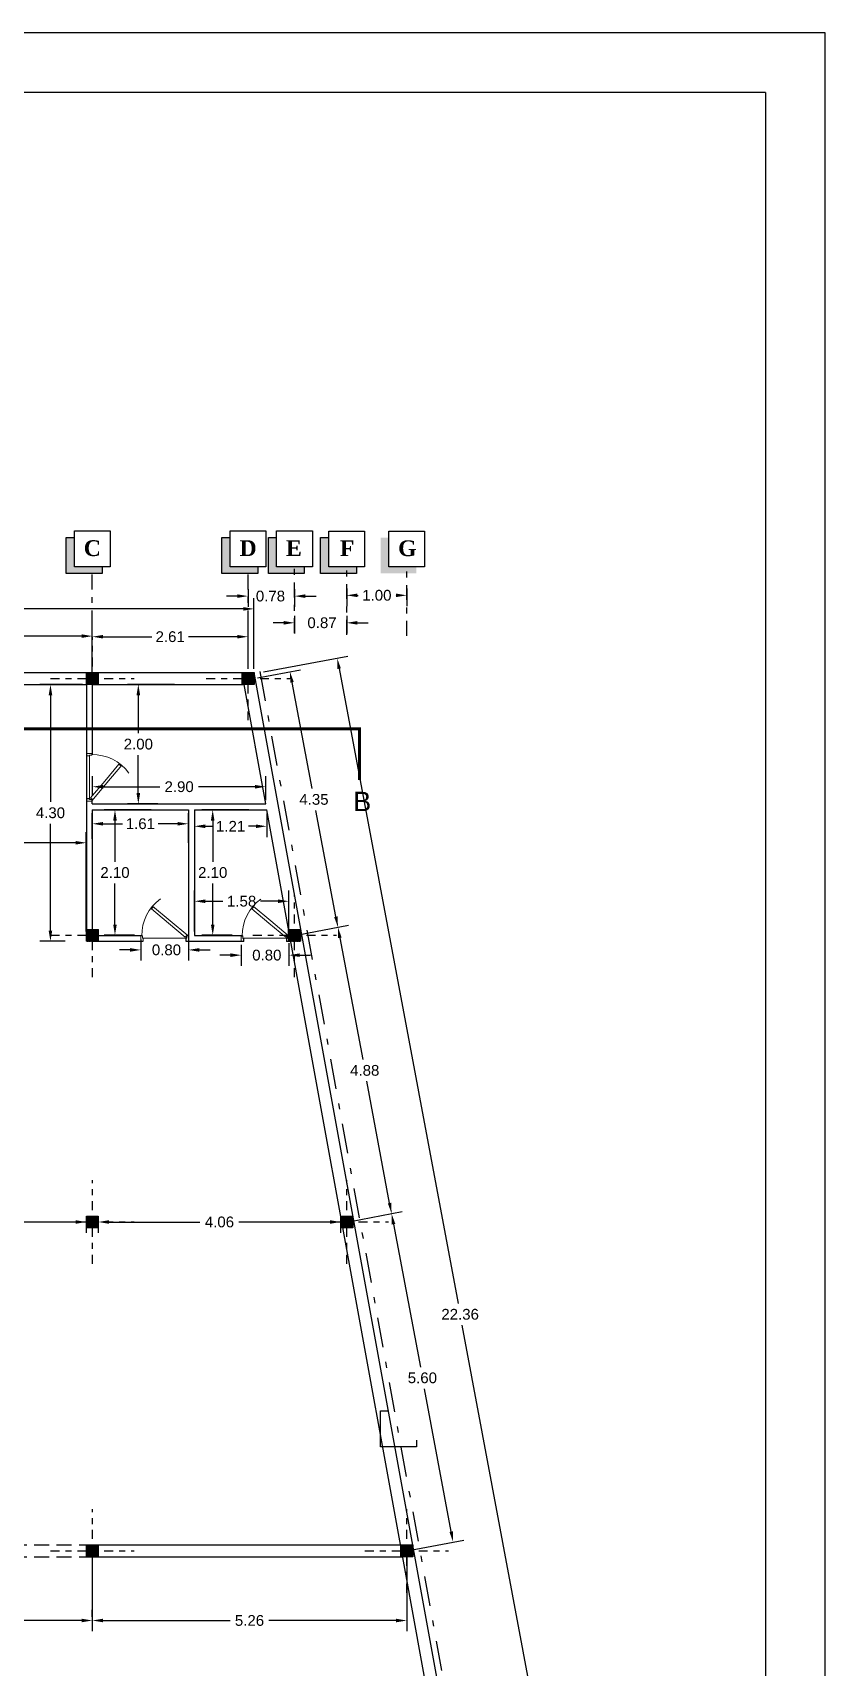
# Model space of a CAD drawing. Header units: metres. Extents: x 118 to 385, y 94 to 136.
# Drawn here: x 226.98 to 240.25, y 108.32 to 135.69 of the extents above; entities that cross this region are included whole.
import ezdxf
from ezdxf.enums import TextEntityAlignment as Align

# ---------------------------------------------------------------- set-up
doc = ezdxf.new("R2010")
doc.units = ezdxf.units.M
doc.header["$MEASUREMENT"] = 0
for name, pattern in [('ACAD_ISO02W100', [15, 12, -3]), ('ACAD_ISO10W100', [18, 12, -3, 0, -3]), ('DASHDOT', [1, 0.5, -0.25, 0, -0.25]), ('HIDDEN', [0.375, 0.25, -0.125])]:
    doc.linetypes.add(name, pattern=pattern)
doc.layers.add('13', color=13, linetype='Continuous', lineweight=9)
doc.layers.add('Mobleman', color=8, linetype='Continuous', lineweight=9)
for name, color, linetype in [('AX bandi', 253, 'Continuous'), ('Dimention', 8, 'Continuous'), ('Engheta', 1, 'DASHDOT'), ('Sotoon', 8, 'Continuous')]:
    doc.layers.add(name, color=color, linetype=linetype)
doc.styles.add('77', font='swiss.ttf')
doc.styles.add('my number', font='timesbd.ttf')
doc.styles.get("Standard").update_dxf_attribs({"font": 'arial.ttf'})
doc.dimstyles.get("Standard").update_dxf_attribs({"dimtxt": 0.18, "dimasz": 0.18, "dimexe": 0.18, "dimexo": 0.0625, "dimgap": 0.09, "dimtad": 0, "dimtih": 1, "dimtoh": 1, "dimdec": 4, "dimzin": 0, "dimdsep": 46, "dimtxsty": 'Standard', "dimcen": 0.09, "dimadec": 0, "dimazin": 0, "dimtfac": 1, "dimtdec": 4, "dimtofl": 0, "dimtmove": 0, "dimatfit": 3, "dimfxl": 1, "dimtolj": 1, "dimtzin": 0, "dimarcsym": 0})

# ---------------------------------------------------------------- blocks, each defined once
blk = doc.blocks.new('*D287')
at = {"layer": 'Defpoints', "color": 0, "transparency": 16777216}
for p in [(230.688, 126.041), (216.886, 124.975), (230.688, 124.975)]:
    blk.add_point(p, dxfattribs=at)
at = {"layer": 'Dimention', "color": 0, "lineweight": -2, "transparency": 16777216}
for p, q in [((216.886, 125.037), (216.886, 126.221)), ((230.688, 125.037), (230.688, 126.221)), ((217.066, 126.041), (223.402, 126.041)), ((230.508, 126.041), (224.172, 126.041))]:
    blk.add_line(p, q, dxfattribs=at)
at = {"layer": 'Dimention', "color": 0, "transparency": 16777216}
for points in [[(217.066, 126.071), (217.066, 126.011), (216.886, 126.041)], [(230.508, 126.071), (230.508, 126.011), (230.688, 126.041)]]:
    blk.add_solid(points, dxfattribs=at)
at = {"layer": 'Dimention', "color": 0, "transparency": 16777216, "insert": (223.787, 126.041), "char_height": 0.18, "attachment_point": 5}
blk.add_mtext('\\A1;13.80', dxfattribs=at)
blk = doc.blocks.new('*D289')
at = {"layer": 'Defpoints', "color": 0, "transparency": 16777216}
for p in [(227.982, 125.585), (227.982, 125.058), (222.785, 124.81)]:
    blk.add_point(p, dxfattribs=at)
at = {"layer": 'Dimention', "color": 0, "lineweight": -2, "transparency": 16777216}
for p, q in [((222.785, 124.872), (222.785, 125.765)), ((227.982, 125.12), (227.982, 125.765)), ((222.965, 125.585), (224.703, 125.585)), ((227.802, 125.585), (225.35, 125.585))]:
    blk.add_line(p, q, dxfattribs=at)
at = {"layer": 'Dimention', "color": 0, "transparency": 16777216}
for points in [[(222.965, 125.615), (222.965, 125.555), (222.785, 125.585)], [(227.802, 125.615), (227.802, 125.555), (227.982, 125.585)]]:
    blk.add_solid(points, dxfattribs=at)
at = {"layer": 'Dimention', "color": 0, "transparency": 16777216, "insert": (225.027, 125.585), "char_height": 0.18, "attachment_point": 5}
blk.add_mtext('\\A1;5.20', dxfattribs=at)
blk = doc.blocks.new('*D290')
at = {"layer": 'Defpoints', "color": 0, "transparency": 16777216}
for p in [(230.588, 125.575), (230.588, 124.975), (227.982, 124.81)]:
    blk.add_point(p, dxfattribs=at)
at = {"layer": 'Dimention', "color": 0, "lineweight": -2, "transparency": 16777216}
for p, q in [((227.982, 124.872), (227.982, 125.755)), ((230.588, 125.037), (230.588, 125.755)), ((228.162, 125.575), (228.977, 125.575)), ((230.408, 125.575), (229.593, 125.575))]:
    blk.add_line(p, q, dxfattribs=at)
at = {"layer": 'Dimention', "color": 0, "transparency": 16777216}
for points in [[(228.162, 125.605), (228.162, 125.545), (227.982, 125.575)], [(230.408, 125.605), (230.408, 125.545), (230.588, 125.575)]]:
    blk.add_solid(points, dxfattribs=at)
at = {"layer": 'Dimention', "color": 0, "transparency": 16777216, "insert": (229.285, 125.575), "char_height": 0.18, "attachment_point": 5}
blk.add_mtext('\\A1;2.61', dxfattribs=at)
blk = doc.blocks.new('AX')
at = {"linetype": 'Continuous'}
h = blk.add_hatch(dxfattribs=at)
h.set_pattern_fill('DOTS', color=256, scale=0.35, style=0)
h.paths.add_polyline_path([(-0.1, 0.1), (-0.1, 0), (0, 0), (0, 0.1)])
h.paths.add_polyline_path([(0, 0.1), (0, 0), (0.1, 0), (0.1, 0.1)])
h.paths.add_polyline_path([(0, 0), (0, -0.1), (0.1, -0.1), (0.1, 0)])
h.paths.add_polyline_path([(-0.1, 0), (-0.1, -0.1), (0, -0.1), (0, 0)])
h = blk.add_hatch(color=256)
h.paths.add_polyline_path([(0.1, 0), (0, 0), (0, -0.1), (0.1, -0.1)])
h.paths.add_polyline_path([(0.1, 0.1), (0, 0.1), (0, 0), (0.1, 0)])
h.paths.add_polyline_path([(0, 0.1), (-0.1, 0.1), (-0.1, 0), (0, 0)])
h.paths.add_polyline_path([(0, 0), (-0.1, 0), (-0.1, -0.1), (0, -0.1)])
at = {"color": 0, "linetype": 'DASHDOT', "ltscale": 0.3}
for p, q in [((0, -0.7), (0, 0.7)), ((-0.7, 0), (0.7, 0))]:
    blk.add_line(p, q, dxfattribs=at)
at = {"color": 0, "linetype": 'Continuous'}
blk.add_lwpolyline([(-0.1, 0.1), (0.1, 0.1), (0.1, -0.1), (-0.1, -0.1), (-0.1, 0.1)], dxfattribs=at)
blk = doc.blocks.new('AAAA')
at = {"linetype": 'Continuous'}
h = blk.add_hatch(color=256, dxfattribs=at)
h.paths.add_polyline_path([(0.577, 0.465), (0.577, 0.531), (0.51, 0.531), (0.51, 0.465)])
h.paths.add_polyline_path([(0.643, 0.465), (0.643, 0.531), (0.577, 0.531), (0.577, 0.465)])
h.paths.add_polyline_path([(0.577, 0.465), (0.577, 0.398), (0.643, 0.398), (0.643, 0.465)])
h.paths.add_polyline_path([(0.577, 0.465), (0.51, 0.465), (0.51, 0.398), (0.577, 0.398)])
at = {"linetype": 'ACAD_ISO02W100', "xscale": 0.6666, "yscale": 0.6666, "zscale": 0.6666}
blk.add_blockref('AX', (0.577, 0.465), dxfattribs=at)
blk = doc.blocks.new('door80')
at = {"color": 0, "linetype": 'Continuous'}
for p, q in [((-0.593581, 0.573519), (-0.61896, 0.543274)), ((-0.606346, 0.58423), (-0.593581, 0.573519)), ((-0.305644, 0.342533), (-0.601094, 0.590445)), ((-0.61896, 0.543274), (-0.336253, 0.306055)), ((-0.336253, 0.306055), (-0.053546, 0.068835)), ((-0.013818, 0.097661), (-0.305644, 0.342533)), ((-0.053546, 0.068835), (-0.028167, 0.099081)), ((-0.028167, 0.099081), (-0.019048, 0.091429)), ((-0.019048, 0.091429), (-0.013818, 0.097661))]:
    blk.add_line(p, q, dxfattribs=at)
at = {"color": 0}
blk.add_line((-0.757143, 0.051946), (-0.042857, 0.051946), dxfattribs=at)
at = {"color": 0, "linetype": 'Continuous'}
for points in [[(-0.757143, 0.051946), (-0.757143, 0), (-0.8, 0), (-0.8, 0.091429), (-0.769048, 0.091429), (-0.769048, 0.051946)], [(-0.759048, 0.050041), (-0.759048, 0.001905), (-0.798095, 0.001905), (-0.798095, 0.089524), (-0.770952, 0.089524), (-0.770952, 0.050041)], [(-0.042857, 0.051946), (-0.042857, 0), (0, 0), (0, 0.091429), (-0.030952, 0.091429), (-0.030952, 0.051946)], [(-0.040952, 0.050041), (-0.040952, 0.001905), (-0.001905, 0.001905), (-0.001905, 0.089524), (-0.029048, 0.089524), (-0.029048, 0.050041)]]:
    blk.add_lwpolyline(points, close=True, dxfattribs=at)
blk.add_arc((-0.030525, 0.102962), 0.750459, 125.995317, 180.880619, dxfattribs=at)
blk = doc.blocks.new('*D296')
at = {"layer": 'Defpoints', "color": 0, "transparency": 16777216}
for p in [(222.785, 109.677), (227.982, 109.102), (227.982, 109.102)]:
    blk.add_point(p, dxfattribs=at)
at = {"layer": 'Dimention', "color": 0, "lineweight": -2, "transparency": 16777216}
for p, q in [((222.785, 109.614), (222.785, 108.922)), ((227.982, 109.165), (227.982, 109.282)), ((222.965, 109.102), (225.419, 109.102)), ((227.802, 109.102), (226.066, 109.102))]:
    blk.add_line(p, q, dxfattribs=at)
at = {"layer": 'Dimention', "color": 0, "transparency": 16777216}
for points in [[(222.965, 109.132), (222.965, 109.072), (222.785, 109.102)], [(227.802, 109.132), (227.802, 109.072), (227.982, 109.102)]]:
    blk.add_solid(points, dxfattribs=at)
at = {"layer": 'Dimention', "color": 0, "transparency": 16777216, "insert": (225.742, 109.102), "char_height": 0.18, "attachment_point": 5}
blk.add_mtext('\\A1;5.20', dxfattribs=at)
blk = doc.blocks.new('*D297')
at = {"layer": 'Defpoints', "color": 0, "transparency": 16777216}
for p in [(230.686, 124.875), (232.093, 120.711), (231.367, 120.575)]:
    blk.add_point(p, dxfattribs=at)
at = {"layer": 'Dimention', "color": 0, "lineweight": -2, "transparency": 16777216}
for p, q in [((230.747, 124.886), (231.468, 125.021)), ((231.324, 124.811), (231.658, 123.032)), ((232.06, 120.888), (231.726, 122.668)), ((231.429, 120.586), (232.27, 120.744))]:
    blk.add_line(p, q, dxfattribs=at)
at = {"layer": 'Dimention', "color": 0, "transparency": 16777216}
for points in [[(231.354, 124.817), (231.295, 124.806), (231.291, 124.988)], [(232.089, 120.893), (232.03, 120.882), (232.093, 120.711)]]:
    blk.add_solid(points, dxfattribs=at)
at = {"layer": 'Dimention', "color": 0, "transparency": 16777216, "insert": (231.692, 122.85), "char_height": 0.18, "attachment_point": 5}
blk.add_mtext('\\A1;4.35', dxfattribs=at)
blk = doc.blocks.new('*D298')
at = {"layer": 'Defpoints', "color": 0, "transparency": 16777216}
for p in [(232.24, 115.775), (234.022, 110.413), (233.245, 110.268)]:
    blk.add_point(p, dxfattribs=at)
at = {"layer": 'Dimention', "color": 0, "lineweight": -2, "transparency": 16777216}
for p, q in [((232.301, 115.786), (233.168, 115.949)), ((233.024, 115.739), (233.473, 113.346)), ((233.989, 110.59), (233.541, 112.983)), ((233.306, 110.279), (234.199, 110.446))]:
    blk.add_line(p, q, dxfattribs=at)
at = {"layer": 'Dimention', "color": 0, "transparency": 16777216}
for points in [[(233.054, 115.744), (232.995, 115.733), (232.991, 115.916)], [(234.019, 110.596), (233.96, 110.585), (234.022, 110.413)]]:
    blk.add_solid(points, dxfattribs=at)
at = {"layer": 'Dimention', "color": 0, "transparency": 16777216, "insert": (233.507, 113.165), "char_height": 0.18, "attachment_point": 5}
blk.add_mtext('\\A1;5.60', dxfattribs=at)
blk = doc.blocks.new('*D299')
at = {"layer": 'Defpoints', "color": 0, "transparency": 16777216}
for p in [(230.786, 124.975), (236.199, 103.24), (234.786, 102.975)]:
    blk.add_point(p, dxfattribs=at)
at = {"layer": 'Dimention', "color": 0, "lineweight": -2, "transparency": 16777216}
for p, q in [((230.847, 124.986), (232.257, 125.251)), ((232.113, 125.041), (234.105, 114.411)), ((236.165, 103.417), (234.173, 114.047)), ((234.847, 102.986), (236.376, 103.273))]:
    blk.add_line(p, q, dxfattribs=at)
at = {"layer": 'Dimention', "color": 0, "transparency": 16777216}
for points in [[(232.143, 125.046), (232.084, 125.035), (232.08, 125.217)], [(236.195, 103.422), (236.136, 103.411), (236.199, 103.24)]]:
    blk.add_solid(points, dxfattribs=at)
at = {"layer": 'Dimention', "color": 0, "transparency": 16777216, "insert": (234.139, 114.229), "char_height": 0.18, "attachment_point": 5}
blk.add_mtext('\\A1;22.36', dxfattribs=at)
blk = doc.blocks.new('*D301')
at = {"layer": 'Defpoints', "color": 0, "transparency": 16777216}
for p in [(231.367, 120.575), (232.991, 115.916), (232.24, 115.775)]:
    blk.add_point(p, dxfattribs=at)
at = {"layer": 'Dimention', "color": 0, "lineweight": -2, "transparency": 16777216}
for p, q in [((231.429, 120.586), (232.27, 120.744)), ((232.126, 120.534), (232.508, 118.495)), ((232.958, 116.093), (232.576, 118.131)), ((232.301, 115.786), (233.168, 115.949))]:
    blk.add_line(p, q, dxfattribs=at)
at = {"layer": 'Dimention', "color": 0, "transparency": 16777216}
for points in [[(232.155, 120.54), (232.096, 120.528), (232.093, 120.711)], [(232.988, 116.098), (232.929, 116.087), (232.991, 115.916)]]:
    blk.add_solid(points, dxfattribs=at)
at = {"layer": 'Dimention', "color": 0, "transparency": 16777216, "insert": (232.542, 118.313), "char_height": 0.18, "attachment_point": 5}
blk.add_mtext('\\A1;4.88', dxfattribs=at)
blk = doc.blocks.new('*D302')
at = {"layer": 'Defpoints', "color": 0, "transparency": 16777216}
for p in [(232.24, 126.448), (233.245, 126.448), (233.245, 126.268)]:
    blk.add_point(p, dxfattribs=at)
at = {"layer": 'Dimention', "color": 0, "lineweight": -2, "transparency": 16777216}
for p, q in [((232.24, 126.385), (232.24, 126.088)), ((232.42, 126.268), (232.43, 126.268)), ((233.065, 126.268), (233.06, 126.268)), ((233.245, 126.385), (233.245, 126.088))]:
    blk.add_line(p, q, dxfattribs=at)
at = {"layer": 'Dimention', "color": 0, "transparency": 16777216}
for points in [[(232.42, 126.298), (232.42, 126.238), (232.24, 126.268)], [(233.065, 126.298), (233.065, 126.238), (233.245, 126.268)]]:
    blk.add_solid(points, dxfattribs=at)
at = {"layer": 'Dimention', "color": 0, "transparency": 16777216, "insert": (232.745, 126.268), "char_height": 0.18, "attachment_point": 5}
blk.add_mtext('\\A1;1.00', dxfattribs=at)
blk = doc.blocks.new('*D303')
at = {"layer": 'Defpoints', "color": 0, "transparency": 16777216}
for p in [(231.367, 125.988), (232.24, 125.988), (232.24, 125.808)]:
    blk.add_point(p, dxfattribs=at)
at = {"layer": 'Dimention', "color": 0, "lineweight": -2, "transparency": 16777216}
for p, q in [((231.367, 125.925), (231.367, 125.628)), ((232.24, 125.925), (232.24, 125.628)), ((231.187, 125.808), (231.007, 125.808)), ((232.42, 125.808), (232.6, 125.808))]:
    blk.add_line(p, q, dxfattribs=at)
at = {"layer": 'Dimention', "color": 0, "transparency": 16777216}
for points in [[(231.187, 125.838), (231.187, 125.778), (231.367, 125.808)], [(232.42, 125.838), (232.42, 125.778), (232.24, 125.808)]]:
    blk.add_solid(points, dxfattribs=at)
at = {"layer": 'Dimention', "color": 0, "transparency": 16777216, "insert": (231.827, 125.808), "char_height": 0.18, "attachment_point": 5}
blk.add_mtext('\\A1;0.87', dxfattribs=at)
blk = doc.blocks.new('*D304')
at = {"layer": 'Defpoints', "color": 0, "transparency": 16777216}
for p in [(230.588, 126.435), (231.367, 126.435), (231.367, 126.255)]:
    blk.add_point(p, dxfattribs=at)
at = {"layer": 'Dimention', "color": 0, "lineweight": -2, "transparency": 16777216}
for p, q in [((230.408, 126.255), (230.228, 126.255)), ((230.588, 126.373), (230.588, 126.075)), ((231.367, 126.373), (231.367, 126.075)), ((231.547, 126.255), (231.727, 126.255))]:
    blk.add_line(p, q, dxfattribs=at)
at = {"layer": 'Dimention', "color": 0, "transparency": 16777216}
for points in [[(230.408, 126.285), (230.408, 126.225), (230.588, 126.255)], [(231.547, 126.285), (231.547, 126.225), (231.367, 126.255)]]:
    blk.add_solid(points, dxfattribs=at)
at = {"layer": 'Dimention', "color": 0, "transparency": 16777216, "insert": (230.964, 126.255), "char_height": 0.18, "attachment_point": 5}
blk.add_mtext('\\A1;0.78', dxfattribs=at)
blk = doc.blocks.new('*D305')
at = {"layer": 'Defpoints', "color": 0, "transparency": 16777216}
for p in [(227.982, 110.127), (233.245, 110.268), (233.245, 109.102)]:
    blk.add_point(p, dxfattribs=at)
at = {"layer": 'Dimention', "color": 0, "lineweight": -2, "transparency": 16777216}
for p, q in [((227.982, 110.064), (227.982, 108.922)), ((233.245, 110.205), (233.245, 108.922)), ((228.162, 109.102), (230.29, 109.102)), ((233.065, 109.102), (230.937, 109.102))]:
    blk.add_line(p, q, dxfattribs=at)
at = {"layer": 'Dimention', "color": 0, "transparency": 16777216}
for points in [[(228.162, 109.132), (228.162, 109.072), (227.982, 109.102)], [(233.065, 109.132), (233.065, 109.072), (233.245, 109.102)]]:
    blk.add_solid(points, dxfattribs=at)
at = {"layer": 'Dimention', "color": 0, "transparency": 16777216, "insert": (230.613, 109.102), "char_height": 0.18, "attachment_point": 5}
blk.add_mtext('\\A1;5.26', dxfattribs=at)
blk = doc.blocks.new('*D310')
at = {"layer": 'Defpoints', "color": 0, "transparency": 16777216}
for p in [(230.884, 123.063), (227.985, 122.853), (230.884, 122.776)]:
    blk.add_point(p, dxfattribs=at)
at = {"layer": 'Dimention', "color": 0, "lineweight": -2, "transparency": 16777216}
for p, q in [((227.985, 122.915), (227.985, 123.243)), ((230.884, 122.838), (230.884, 123.243)), ((228.165, 123.063), (229.11, 123.063)), ((230.704, 123.063), (229.76, 123.063))]:
    blk.add_line(p, q, dxfattribs=at)
at = {"layer": 'Dimention', "color": 0, "transparency": 16777216}
for points in [[(228.165, 123.093), (228.165, 123.033), (227.985, 123.063)], [(230.704, 123.093), (230.704, 123.033), (230.884, 123.063)]]:
    blk.add_solid(points, dxfattribs=at)
at = {"layer": 'Dimention', "color": 0, "transparency": 16777216, "insert": (229.435, 123.063), "char_height": 0.18, "attachment_point": 5}
blk.add_mtext('\\A1;2.90', dxfattribs=at)
blk = doc.blocks.new('*D311')
at = {"layer": 'Defpoints', "color": 0, "transparency": 16777216}
for p in [(229.591, 122.443), (227.981, 122.13), (229.591, 122.063)]:
    blk.add_point(p, dxfattribs=at)
at = {"layer": 'Dimention', "color": 0, "lineweight": -2, "transparency": 16777216}
for p, q in [((227.981, 122.193), (227.981, 122.623)), ((229.591, 122.125), (229.591, 122.623)), ((228.161, 122.443), (228.488, 122.443)), ((229.411, 122.443), (229.084, 122.443))]:
    blk.add_line(p, q, dxfattribs=at)
at = {"layer": 'Dimention', "color": 0, "transparency": 16777216}
for points in [[(228.161, 122.473), (228.161, 122.413), (227.981, 122.443)], [(229.411, 122.473), (229.411, 122.413), (229.591, 122.443)]]:
    blk.add_solid(points, dxfattribs=at)
at = {"layer": 'Dimention', "color": 0, "transparency": 16777216, "insert": (228.786, 122.443), "char_height": 0.18, "attachment_point": 5}
blk.add_mtext('\\A1;1.61', dxfattribs=at)
blk = doc.blocks.new('*D312')
at = {"layer": 'Defpoints', "color": 0, "transparency": 16777216}
for p in [(229.691, 122.676), (230.902, 122.676), (230.902, 122.401)]:
    blk.add_point(p, dxfattribs=at)
at = {"layer": 'Dimention', "color": 0, "lineweight": -2, "transparency": 16777216}
for p, q in [((229.691, 122.613), (229.691, 122.221)), ((229.871, 122.401), (229.999, 122.401)), ((230.722, 122.401), (230.595, 122.401)), ((230.902, 122.613), (230.902, 122.221))]:
    blk.add_line(p, q, dxfattribs=at)
at = {"layer": 'Dimention', "color": 0, "transparency": 16777216}
for points in [[(229.871, 122.431), (229.871, 122.371), (229.691, 122.401)], [(230.722, 122.431), (230.722, 122.371), (230.902, 122.401)]]:
    blk.add_solid(points, dxfattribs=at)
at = {"layer": 'Dimention', "color": 0, "transparency": 16777216, "insert": (230.297, 122.401), "char_height": 0.18, "attachment_point": 5}
blk.add_mtext('\\A1;1.21', dxfattribs=at)
blk = doc.blocks.new('*D313')
at = {"layer": 'Defpoints', "color": 0, "transparency": 16777216}
for p in [(231.27, 121.146), (229.691, 120.576), (231.27, 120.563)]:
    blk.add_point(p, dxfattribs=at)
at = {"layer": 'Dimention', "color": 0, "lineweight": -2, "transparency": 16777216}
for p, q in [((229.691, 120.638), (229.691, 121.326)), ((231.27, 120.626), (231.27, 121.326)), ((229.871, 121.146), (230.165, 121.146)), ((231.09, 121.146), (230.796, 121.146))]:
    blk.add_line(p, q, dxfattribs=at)
at = {"layer": 'Dimention', "color": 0, "transparency": 16777216}
for points in [[(229.871, 121.176), (229.871, 121.116), (229.691, 121.146)], [(231.09, 121.176), (231.09, 121.116), (231.27, 121.146)]]:
    blk.add_solid(points, dxfattribs=at)
at = {"layer": 'Dimention', "color": 0, "transparency": 16777216, "insert": (230.481, 121.146), "char_height": 0.18, "attachment_point": 5}
blk.add_mtext('\\A1;1.58', dxfattribs=at)
blk = doc.blocks.new('*D316')
at = {"layer": 'Defpoints', "color": 0, "transparency": 16777216}
for p in [(222.884, 115.876), (227.881, 115.876), (227.881, 115.775)]:
    blk.add_point(p, dxfattribs=at)
at = {"layer": 'Dimention', "color": 0, "lineweight": -2, "transparency": 16777216}
for p, q in [((222.884, 115.813), (222.884, 115.595)), ((227.881, 115.813), (227.881, 115.595)), ((223.064, 115.775), (225.059, 115.775)), ((227.701, 115.775), (225.706, 115.775))]:
    blk.add_line(p, q, dxfattribs=at)
at = {"layer": 'Dimention', "color": 0, "transparency": 16777216}
for points in [[(223.064, 115.805), (223.064, 115.745), (222.884, 115.775)], [(227.701, 115.805), (227.701, 115.745), (227.881, 115.775)]]:
    blk.add_solid(points, dxfattribs=at)
at = {"layer": 'Dimention', "color": 0, "transparency": 16777216, "insert": (225.382, 115.775), "char_height": 0.18, "attachment_point": 5}
blk.add_mtext('\\A1;5.00', dxfattribs=at)
blk = doc.blocks.new('*D317')
at = {"layer": 'Defpoints', "color": 0, "transparency": 16777216}
for p in [(228.081, 115.876), (232.139, 115.876), (232.139, 115.775)]:
    blk.add_point(p, dxfattribs=at)
at = {"layer": 'Dimention', "color": 0, "lineweight": -2, "transparency": 16777216}
for p, q in [((228.081, 115.813), (228.081, 115.595)), ((232.139, 115.813), (232.139, 115.595)), ((228.261, 115.775), (229.783, 115.775)), ((231.959, 115.775), (230.437, 115.775))]:
    blk.add_line(p, q, dxfattribs=at)
at = {"layer": 'Dimention', "color": 0, "transparency": 16777216}
for points in [[(228.261, 115.805), (228.261, 115.745), (228.081, 115.775)], [(231.959, 115.805), (231.959, 115.745), (232.139, 115.775)]]:
    blk.add_solid(points, dxfattribs=at)
at = {"layer": 'Dimention', "color": 0, "transparency": 16777216, "insert": (230.11, 115.775), "char_height": 0.18, "attachment_point": 5}
blk.add_mtext('\\A1;4.06', dxfattribs=at)
blk = doc.blocks.new('*D318')
at = {"layer": 'Defpoints', "color": 0, "transparency": 16777216}
for p in [(227.881, 122.125), (222.884, 120.476), (227.881, 120.576)]:
    blk.add_point(p, dxfattribs=at)
at = {"layer": 'Dimention', "color": 0, "lineweight": -2, "transparency": 16777216}
for p, q in [((222.884, 120.538), (222.884, 122.305)), ((223.064, 122.125), (225.41, 122.125)), ((227.701, 122.125), (226.057, 122.125)), ((227.881, 120.638), (227.881, 122.305))]:
    blk.add_line(p, q, dxfattribs=at)
at = {"layer": 'Dimention', "color": 0, "transparency": 16777216}
for points in [[(223.064, 122.155), (223.064, 122.095), (222.884, 122.125)], [(227.701, 122.155), (227.701, 122.095), (227.881, 122.125)]]:
    blk.add_solid(points, dxfattribs=at)
at = {"layer": 'Dimention', "color": 0, "transparency": 16777216, "insert": (225.734, 122.125), "char_height": 0.18, "attachment_point": 5}
blk.add_mtext('\\A1;5.00', dxfattribs=at)
blk = doc.blocks.new('*D322')
at = {"layer": 'Defpoints', "color": 0, "transparency": 16777216}
for p in [(228.361, 122.676), (229.03, 122.676), (228.751, 120.576)]:
    blk.add_point(p, dxfattribs=at)
at = {"layer": 'Dimention', "color": 0, "lineweight": -2, "transparency": 16777216}
for p, q in [((228.968, 122.676), (228.181, 122.676)), ((228.361, 122.496), (228.361, 121.808)), ((228.361, 120.756), (228.361, 121.444)), ((228.688, 120.576), (228.181, 120.576))]:
    blk.add_line(p, q, dxfattribs=at)
at = {"layer": 'Dimention', "color": 0, "transparency": 16777216}
for points in [[(228.331, 122.496), (228.391, 122.496), (228.361, 122.676)], [(228.331, 120.756), (228.391, 120.756), (228.361, 120.576)]]:
    blk.add_solid(points, dxfattribs=at)
at = {"layer": 'Dimention', "color": 0, "transparency": 16777216, "insert": (228.361, 121.626), "char_height": 0.18, "attachment_point": 5}
blk.add_mtext('\\A1;2.10', dxfattribs=at)
blk = doc.blocks.new('*D323')
at = {"layer": 'Defpoints', "color": 0, "transparency": 16777216}
for p in [(229.997, 122.676), (230.667, 122.676), (230.387, 120.576)]:
    blk.add_point(p, dxfattribs=at)
at = {"layer": 'Dimention', "color": 0, "lineweight": -2, "transparency": 16777216}
for p, q in [((230.604, 122.676), (229.817, 122.676)), ((229.997, 122.496), (229.997, 121.808)), ((229.997, 120.756), (229.997, 121.444)), ((230.324, 120.576), (229.817, 120.576))]:
    blk.add_line(p, q, dxfattribs=at)
at = {"layer": 'Dimention', "color": 0, "transparency": 16777216}
for points in [[(229.967, 122.496), (230.027, 122.496), (229.997, 122.676)], [(229.967, 120.756), (230.027, 120.756), (229.997, 120.576)]]:
    blk.add_solid(points, dxfattribs=at)
at = {"layer": 'Dimention', "color": 0, "transparency": 16777216, "insert": (229.997, 121.626), "char_height": 0.18, "attachment_point": 5}
blk.add_mtext('\\A1;2.10', dxfattribs=at)
blk = doc.blocks.new('*D324')
at = {"layer": 'Defpoints', "color": 0, "transparency": 16777216}
for p in [(228.752, 124.776), (229.422, 124.776), (229.142, 122.776)]:
    blk.add_point(p, dxfattribs=at)
at = {"layer": 'Dimention', "color": 0, "lineweight": -2, "transparency": 16777216}
for p, q in [((229.359, 124.776), (228.572, 124.776)), ((228.752, 124.596), (228.752, 123.958)), ((228.752, 122.956), (228.752, 123.594)), ((229.079, 122.776), (228.572, 122.776))]:
    blk.add_line(p, q, dxfattribs=at)
at = {"layer": 'Dimention', "color": 0, "transparency": 16777216}
for points in [[(228.722, 124.596), (228.782, 124.596), (228.752, 124.776)], [(228.722, 122.956), (228.782, 122.956), (228.752, 122.776)]]:
    blk.add_solid(points, dxfattribs=at)
at = {"layer": 'Dimention', "color": 0, "transparency": 16777216, "insert": (228.752, 123.776), "char_height": 0.18, "attachment_point": 5}
blk.add_mtext('\\A1;2.00', dxfattribs=at)
blk = doc.blocks.new('*D325')
at = {"layer": 'Defpoints', "color": 0, "transparency": 16777216}
for p in [(227.281, 124.776), (227.881, 124.776), (227.593, 120.476)]:
    blk.add_point(p, dxfattribs=at)
at = {"layer": 'Dimention', "color": 0, "lineweight": -2, "transparency": 16777216}
for p, q in [((227.819, 124.776), (227.101, 124.776)), ((227.281, 124.596), (227.281, 122.808)), ((227.281, 120.656), (227.281, 122.444)), ((227.53, 120.476), (227.101, 120.476))]:
    blk.add_line(p, q, dxfattribs=at)
at = {"layer": 'Dimention', "color": 0, "transparency": 16777216}
for points in [[(227.251, 124.596), (227.311, 124.596), (227.281, 124.776)], [(227.251, 120.656), (227.311, 120.656), (227.281, 120.476)]]:
    blk.add_solid(points, dxfattribs=at)
at = {"layer": 'Dimention', "color": 0, "transparency": 16777216, "insert": (227.281, 122.626), "char_height": 0.18, "attachment_point": 5}
blk.add_mtext('\\A1;4.30', dxfattribs=at)
blk = doc.blocks.new('*D335')
at = {"layer": 'Defpoints', "color": 0, "transparency": 16777216}
for p in [(228.794, 120.566), (229.594, 120.595), (229.594, 120.331)]:
    blk.add_point(p, dxfattribs=at)
at = {"layer": 'Dimention', "color": 0, "lineweight": -2, "transparency": 16777216}
for p, q in [((228.794, 120.503), (228.794, 120.151)), ((229.594, 120.532), (229.594, 120.151)), ((228.614, 120.331), (228.434, 120.331)), ((229.774, 120.331), (229.954, 120.331))]:
    blk.add_line(p, q, dxfattribs=at)
at = {"layer": 'Dimention', "color": 0, "transparency": 16777216}
for points in [[(228.614, 120.361), (228.614, 120.301), (228.794, 120.331)], [(229.774, 120.361), (229.774, 120.301), (229.594, 120.331)]]:
    blk.add_solid(points, dxfattribs=at)
at = {"layer": 'Dimention', "color": 0, "transparency": 16777216, "insert": (229.223, 120.331), "char_height": 0.18, "attachment_point": 5}
blk.add_mtext('\\A1;0.80', dxfattribs=at)
blk = doc.blocks.new('*D336')
at = {"layer": 'Defpoints', "color": 0, "transparency": 16777216}
for p in [(230.474, 120.478), (231.274, 120.507), (231.274, 120.243)]:
    blk.add_point(p, dxfattribs=at)
at = {"layer": 'Dimention', "color": 0, "lineweight": -2, "transparency": 16777216}
for p, q in [((231.274, 120.444), (231.274, 120.063)), ((230.294, 120.243), (230.114, 120.243)), ((230.474, 120.415), (230.474, 120.063)), ((231.454, 120.243), (231.634, 120.243))]:
    blk.add_line(p, q, dxfattribs=at)
at = {"layer": 'Dimention', "color": 0, "transparency": 16777216}
for points in [[(230.294, 120.273), (230.294, 120.213), (230.474, 120.243)], [(231.454, 120.273), (231.454, 120.213), (231.274, 120.243)]]:
    blk.add_solid(points, dxfattribs=at)
at = {"layer": 'Dimention', "color": 0, "transparency": 16777216, "insert": (230.903, 120.243), "char_height": 0.18, "attachment_point": 5}
blk.add_mtext('\\A1;0.80', dxfattribs=at)

msp = doc.modelspace()

# ---------------------------------------------------------------- hatches: boundary and pattern name
at = {"layer": 'AX bandi'}
for points in [[(228.14475, 126.63655), (228.14475, 126.74609), (227.68215, 126.74609), (227.68215, 127.23619), (227.54511, 127.23619), (227.54511, 126.63655)], [(230.75127, 126.63655), (230.75127, 126.74609), (230.28867, 126.74609), (230.28867, 127.23619), (230.15163, 127.23619), (230.15163, 126.63655)], [(231.52985, 126.63655), (231.52985, 126.74609), (231.06725, 126.74609), (231.06725, 127.23619), (230.93021, 127.23619), (230.93021, 126.63655)], [(232.40267, 126.63497), (232.40267, 126.7445), (231.94007, 126.7445), (231.94007, 127.23461), (231.80302, 127.23461), (231.80302, 126.63497)], [(233.40739, 126.63497), (233.40739, 126.7445), (232.9448, 126.7445), (232.9448, 127.23461), (232.80775, 127.23461), (232.80775, 126.63497)]]:
    msp.add_hatch(color=256, dxfattribs=at).paths.add_polyline_path(points)

# ---------------------------------------------------------------- linework, layer by layer
for p, q in [((240.25166, 135.68933), (210.55166, 135.68933)), ((240.25166, 93.68933), (240.25166, 135.68933)), ((239.25166, 134.68933), (211.55166, 134.68933)), ((239.25166, 134.68933), (239.25166, 94.68933)), ((216.88595, 124.97493), (230.68848, 124.97493)), ((234.68884, 102.97493), (230.68848, 124.97493)), ((226.79453, 124.77489), (227.88199, 124.7749)), ((227.88199, 124.77493), (227.88199, 120.47497)), ((227.98199, 124.77493), (227.98199, 123.60234)), ((227.98436, 124.7749), (230.52157, 124.77493)), ((230.88524, 122.77493), (230.52157, 124.77493)), ((227.98199, 122.82136), (227.97443, 122.82136)), ((227.98199, 122.77587), (227.98199, 122.82136)), ((227.98199, 122.77587), (230.88524, 122.77493)), ((227.98199, 122.67493), (229.59199, 122.67493)), ((227.98199, 122.67493), (227.98199, 120.47497)), ((227.98199, 122.67493), (227.98199, 120.47497)), ((229.59199, 122.67493), (229.59199, 120.47497)), ((229.69199, 122.67493), (229.69199, 120.57497)), ((229.69199, 122.67493), (230.90342, 122.67493)), ((233.09579, 110.61796), (230.90342, 122.67493)), ((227.98198, 120.57497), (228.81101, 120.57497)), ((227.98198, 120.47497), (228.83484, 120.47497)), ((229.54913, 120.47497), (230.51592, 120.47497)), ((229.69199, 120.57497), (230.49208, 120.57497)), ((231.23021, 120.47497), (231.30345, 120.47497)), ((231.27307, 120.5645), (231.28717, 120.5645)), ((234.44919, 103.17493), (233.09579, 110.61796)), ((227.98198, 110.36754), (233.14133, 110.36754)), ((227.88199, 110.16754), (233.1777, 110.16754))]:
    msp.add_line(p, q)
at = {"lineweight": 100}
msp.add_line((227.98199, 122.84961), (227.98199, 122.84942), dxfattribs=at)
at = {"linetype": 'HIDDEN'}
for p, q in [((222.88449, 110.36752), (227.98198, 110.36752)), ((222.88449, 110.16754), (227.88199, 110.16754))]:
    msp.add_line(p, q, dxfattribs=at)
at = {"layer": '13', "linetype": 'ACAD_ISO10W100', "ltscale": 0.1, "const_width": 0.05}
msp.add_lwpolyline([(232.45344, 123.17657), (232.45344, 124.03045), (213.8473, 124.03045), (213.84117, 123.03096)], dxfattribs=at)
at = {"layer": 'AX bandi', "linetype": 'DASHDOT', "ltscale": 0.5}
for p, q in [((227.98198, 125.76487), (227.98198, 126.74609)), ((230.58849, 125.76487), (230.58849, 126.74609)), ((231.36707, 125.63453), (231.36707, 126.74609)), ((232.23989, 125.60765), (232.23989, 126.7445)), ((233.24462, 125.59075), (233.24462, 126.7445))]:
    msp.add_line(p, q, dxfattribs=at)
at = {"layer": 'AX bandi', "linetype": 'Continuous'}
for points in [[(228.2818, 127.34573), (228.2818, 126.74609), (227.68215, 126.74609), (227.68215, 127.34573)], [(230.88831, 127.34573), (230.88831, 126.74609), (230.28867, 126.74609), (230.28867, 127.34573)], [(231.66689, 127.34573), (231.66689, 126.74609), (231.06725, 126.74609), (231.06725, 127.34573)], [(232.53971, 127.34415), (232.53971, 126.7445), (231.94007, 126.7445), (231.94007, 127.34415)], [(233.54444, 127.34415), (233.54444, 126.7445), (232.9448, 126.7445), (232.9448, 127.34415)]]:
    msp.add_lwpolyline(points, close=True, dxfattribs=at)
for points in [[(228.14475, 126.74609), (228.14475, 126.63655), (227.54511, 126.63655), (227.54511, 127.23619), (227.68215, 127.23619)], [(230.75127, 126.74609), (230.75127, 126.63655), (230.15163, 126.63655), (230.15163, 127.23619), (230.28867, 127.23619)], [(231.52985, 126.74609), (231.52985, 126.63655), (230.93021, 126.63655), (230.93021, 127.23619), (231.06725, 127.23619)], [(232.40267, 126.7445), (232.40267, 126.63497), (231.80302, 126.63497), (231.80302, 127.23461), (231.94007, 127.23461)], [(233.40739, 112.12123), (233.40739, 112.01169), (232.80775, 112.01169), (232.80775, 112.61133), (232.9448, 112.61133)]]:
    msp.add_lwpolyline(points, dxfattribs=at)
at = {"layer": 'Engheta'}
msp.add_line((230.78687, 124.99282), (234.79048, 102.97493), dxfattribs=at)

# ---------------------------------------------------------------- block references
at = {"layer": 'Mobleman', "rotation": 270}
msp.add_blockref('door80', (227.883, 122.82136), dxfattribs=at)
at = {"layer": 'Mobleman'}
for p in [(229.59199, 120.47497), (231.27307, 120.47307)]:
    msp.add_blockref('door80', p, dxfattribs=at)
at = {"layer": 'Sotoon', "linetype": 'Continuous', "xscale": 1.5, "yscale": 1.5, "zscale": 1.5}
for p in [(227.11677, 124.17786), (229.72329, 124.17784), (227.11677, 119.87788), (230.50187, 119.87788), (227.11677, 115.07782), (231.37469, 115.07782), (227.11677, 109.57044), (232.37941, 109.57046)]:
    msp.add_blockref('AAAA', p, dxfattribs=at)

# ---------------------------------------------------------------- texts
at = {"layer": '13', "style": '77'}
msp.add_text('B', height=0.32389, dxfattribs=at).set_placement((232.50029, 122.81673), align=Align.MIDDLE_CENTER)
at = {"layer": 'AX bandi', "style": 'my number'}
for s, p in [('C', (227.83785, 126.92619)), ('D', (230.44436, 126.92619)), ('E', (231.22294, 126.92619)), ('F', (232.12387, 126.92461)), ('G', (233.10049, 126.92461))]:
    msp.add_text(s, height=0.26439, dxfattribs=at).set_placement(p)

# ---------------------------------------------------------------- dimensions: what is measured, and where the dimension line sits
at = {"layer": 'Dimention'}
for base, p1, p2, picture, middle in [((230.68848, 126.04122), (216.88595, 124.97493), (230.68848, 124.97491), '*D287', (223.78721, 126.04122)), ((231.36707, 126.25548), (230.58849, 126.43548), (231.36707, 126.43548), '*D304', (230.96405, 126.25548)), ((233.24462, 126.26798), (232.23989, 126.44798), (233.24462, 126.44798), '*D302', (232.74466, 126.26798)), ((232.23989, 125.80791), (231.36707, 125.98791), (232.23989, 125.98791), '*D303', (231.82684, 125.80791)), ((227.98198, 125.58487), (222.7845, 124.80991), (227.98198, 125.05775), '*D289', (225.02696, 125.58487)), ((230.88427, 123.0632), (227.985, 122.85271), (230.88427, 122.77575), '*D310', (229.43464, 123.0632)), ((229.59102, 122.44263), (227.98102, 122.13045), (229.59102, 122.06263), '*D311', (228.78602, 122.44263)), ((227.88102, 122.12541), (222.8836, 120.4758), (227.88102, 120.57579), '*D318', (225.7338, 122.12541)), ((231.2702, 121.14624), (229.69102, 120.5758), (231.2702, 120.56342), '*D313', (230.48061, 121.14624)), ((229.59377, 120.33095), (228.79377, 120.56554), (229.59377, 120.59456), '*D335', (229.22278, 120.33095)), ((231.27357, 120.24322), (230.47357, 120.47781), (231.27357, 120.50683), '*D336', (230.90259, 120.24322)), ((227.88102, 115.7754), (222.88353, 115.87572), (227.88102, 115.87572), '*D316', (225.38228, 115.7754)), ((232.13894, 115.7754), (228.081, 115.87572), (232.13894, 115.87572), '*D317', (230.10997, 115.7754)), ((227.98198, 109.10211), (222.7845, 109.6768), (227.98198, 109.10211), '*D296', (225.74215, 109.10211))]:
    dim = msp.add_linear_dim(base=base, p1=p1, p2=p2, dimstyle='Standard', override={"dimdec": 2}, dxfattribs=at)
    dim.commit()
    dim.dimension.update_dxf_attribs({"geometry": picture, "text_midpoint": middle, "dimtype": 160})
for base, p1, p2, picture, middle in [((230.58849, 125.57485), (227.98198, 124.80991), (230.58849, 124.97491), '*D290', (229.28523, 125.57485)), ((230.90246, 122.40073), (229.69102, 122.67575), (230.90246, 122.67575), '*D312', (230.29674, 122.40073)), ((233.24462, 109.10211), (227.98198, 110.12692), (233.24462, 110.26755), '*D305', (230.6133, 109.10211))]:
    dim = msp.add_linear_dim(base=base, p1=p1, p2=p2, dimstyle='Standard', override={"dimdec": 2}, dxfattribs=at)
    dim.commit()
    dim.dimension.update_dxf_attribs({"geometry": picture, "text_midpoint": middle})
for base, p1, p2, angle, picture, middle in [((236.19859, 103.23964), (230.78596, 124.97493), (234.78596, 102.97493), 280.613638, '*D299', (234.13937, 114.22855)), ((232.09271, 120.71094), (230.68597, 124.87494), (231.36707, 120.57496), 280.613638, '*D297', (231.69194, 122.84964)), ((227.28108, 124.77577), (227.59283, 120.4758), (227.88102, 124.77577), 90, '*D325', (227.28108, 122.62579)), ((228.75207, 124.77575), (229.14199, 122.77622), (229.42157, 124.77575), 90, '*D324', (228.75207, 123.77599)), ((228.36093, 122.67575), (228.75084, 120.57568), (229.03042, 122.67575), 90, '*D322', (228.36093, 121.62572)), ((229.99706, 122.67587), (230.38698, 120.5758), (230.66656, 122.67587), 90, '*D323', (229.99706, 121.62584)), ((232.9913, 115.91571), (231.36707, 120.57496), (232.23989, 115.7749), 280.613638, '*D301', (232.54201, 118.31333)), ((234.0224, 110.4133), (232.23989, 115.7749), (233.24462, 110.26755), 280.613638, '*D298', (233.50685, 113.1645))]:
    dim = msp.add_linear_dim(base=base, p1=p1, p2=p2, angle=angle, dimstyle='Standard', override={"dimdec": 2}, dxfattribs=at)
    dim.commit()
    dim.dimension.update_dxf_attribs({"geometry": picture, "text_midpoint": middle})

doc.saveas('drawing.dxf')
